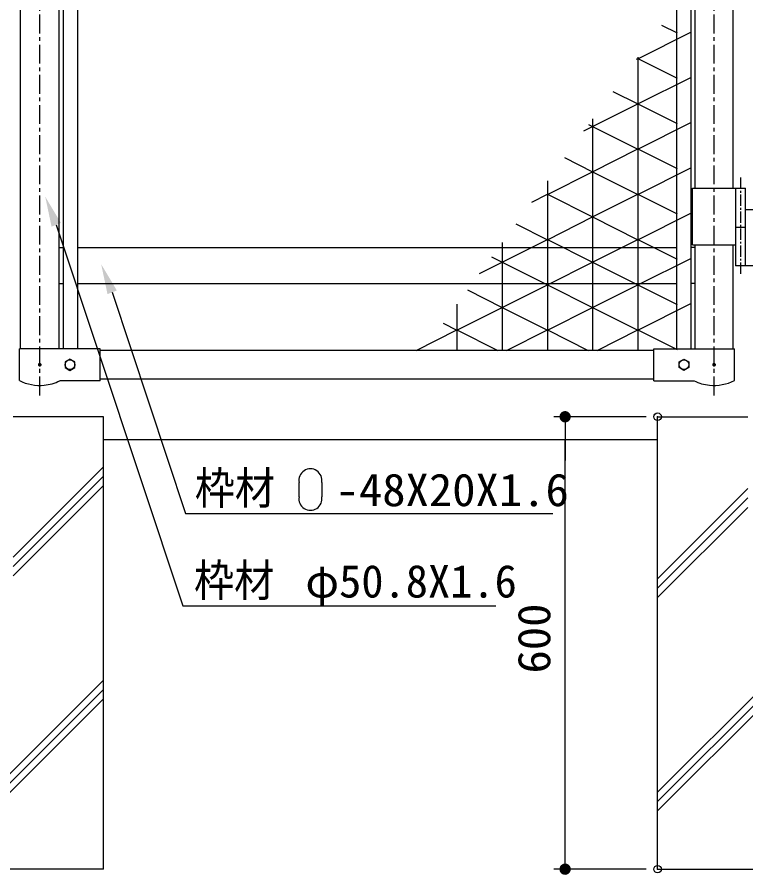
# Model space of a CAD drawing. Units: millimetres, scale not verified. Extents: x -4425 to 4425, y -3150 to 3150.
# Drawn here: x -3016 to -2050, y -818 to 320 of the extents above; entities that cross this region are included whole.
import ezdxf
from ezdxf.enums import TextEntityAlignment as Align

# ---------------------------------------------------------------- set-up
doc = ezdxf.new("R2010")
doc.units = ezdxf.units.MM
doc.header["$LTSCALE"] = 20
doc.header["$PDMODE"] = 32
doc.header["$PDSIZE"] = 10
doc.linetypes.add('USER1', pattern=[2, 1.25, -0.25, 0.25, -0.25])
doc.linetypes.add('USER3', pattern=[1.125, 0.75, -0.125, 0.125, -0.125])
for name, color, linetype, lineweight in [('0-0_BUHIN', 7, 'Continuous', 25), ('0-2_KOUZOU', 7, 'Continuous', 25), ('0-3_SUNPOU', 1, 'Continuous', 25), ('0-4_HATCH', 4, 'Continuous', 25), ('0-5_0', 4, 'Continuous', 25), ('0-6_KISO', 7, 'Continuous', 25), ('0-C_AMI-HATCH', 6, 'Continuous', 25)]:
    doc.layers.add(name, color=color, linetype=linetype, lineweight=lineweight)
doc.layers.add('0-7_DEFPOINTS', color=7, linetype='Continuous')
doc.styles.add('ＭＳ ゴシック', font='')
doc.styles.get('ＭＳ ゴシック').set_extended_font_data('MS Gothic')

# ---------------------------------------------------------------- blocks, each defined once
blk = doc.blocks.new('X2')
at = {"layer": '0-5_0'}
for p, q in [((87989.6, 35797.9), (89182, 36990.3)), ((87989.6, 36047.9), (88932, 36990.3)), ((87989.6, 36297.9), (88682, 36990.3)), ((84384.6, 32692.9), (86779.6, 35087.9)), ((84384.6, 32442.9), (86779.6, 34837.9)), ((84384.6, 32192.9), (86779.6, 34587.9)), ((84384.6, 27036.1), (90384.6, 33036.1)), ((84384.6, 26786.1), (90384.6, 32786.1)), ((84384.6, 26536.1), (90384.6, 32536.1)), ((87995.7, 24990.3), (90384.6, 27379.2)), ((88245.7, 24990.3), (90384.6, 27129.2)), ((88495.7, 24990.3), (90384.6, 26879.2))]:
    blk.add_line(p, q, dxfattribs=at)
blk = doc.blocks.new('X1')
at = {"layer": '0-5_0'}
for p, q in [((64384.6, 34820.3), (66554.6, 36990.3)), ((64384.6, 35070.3), (66304.6, 36990.3)), ((64384.6, 35320.3), (66054.6, 36990.3)), ((70200, 35478.9), (70384.6, 35663.5)), ((67989.6, 33268.5), (70200, 35478.9)), ((67989.6, 33018.5), (70301.3, 35330.2)), ((70301.3, 35330.2), (70384.6, 35413.5)), ((67989.6, 32768.5), (70384.6, 35163.5)), ((64384.6, 29663.5), (66779.6, 32058.5)), ((64384.6, 29413.5), (66779.6, 31808.5)), ((64384.6, 29163.5), (66779.6, 31558.5)), ((65368.3, 24990.3), (70384.6, 30006.7)), ((65618.3, 24990.3), (70384.6, 29756.7)), ((65868.3, 24990.3), (70384.6, 29506.7))]:
    blk.add_line(p, q, dxfattribs=at)
blk = doc.blocks.new('M1')
at = {"layer": '0-3_SUNPOU'}
blk.add_line((-5, 0), (-38.58, 0), dxfattribs=at)
for points in [[(0, 0), (-5, 0), (-4.96, 0.63)], [(0, 0), (-4.96, -0.63), (-5, 0)], [(0, 0), (-4.96, 0.63), (-4.84, 1.24)], [(0, 0), (-4.84, -1.24), (-4.96, -0.63)], [(0, 0), (-4.84, 1.24), (-4.65, 1.84)], [(0, 0), (-4.65, -1.84), (-4.84, -1.24)], [(0, 0), (-4.65, 1.84), (-4.38, 2.41)], [(0, 0), (-4.38, -2.41), (-4.65, -1.84)], [(0, 0), (-4.38, 2.41), (-4.05, 2.94)], [(0, 0), (-4.05, -2.94), (-4.38, -2.41)], [(0, 0), (-4.05, 2.94), (-3.64, 3.42)], [(0, 0), (-3.64, -3.42), (-4.05, -2.94)], [(0, 0), (-3.64, 3.42), (-3.19, 3.85)], [(0, 0), (-3.19, -3.85), (-3.64, -3.42)], [(0, 0), (-3.19, 3.85), (-2.68, 4.22)], [(0, 0), (-2.68, -4.22), (-3.19, -3.85)], [(0, 0), (-2.68, 4.22), (-2.13, 4.52)], [(0, 0), (-2.13, -4.52), (-2.68, -4.22)], [(0, 0), (-2.13, 4.52), (-1.55, 4.76)], [(0, 0), (-1.55, -4.76), (-2.13, -4.52)], [(0, 0), (-1.55, 4.76), (-0.94, 4.91)], [(0, 0), (-0.94, -4.91), (-1.55, -4.76)], [(0, 0), (-0.94, 4.91), (-0.31, 4.99)], [(0, 0), (-0.31, -4.99), (-0.94, -4.91)], [(0, 0), (-0.31, 4.99), (0.31, 4.99)], [(0, 0), (0.31, -4.99), (-0.31, -4.99)], [(0, 0), (0.31, 4.99), (0.94, 4.91)], [(0, 0), (0.94, 4.91), (1.55, 4.76)], [(0, 0), (1.55, 4.76), (2.13, 4.52)], [(0, 0), (2.13, 4.52), (2.68, 4.22)], [(0, 0), (2.68, 4.22), (3.19, 3.85)], [(0, 0), (3.19, 3.85), (3.64, 3.42)], [(0, 0), (3.64, 3.42), (4.05, 2.94)], [(0, 0), (4.05, 2.94), (4.38, 2.41)], [(0, 0), (4.38, 2.41), (4.65, 1.84)], [(0, 0), (4.65, 1.84), (4.84, 1.24)], [(0, 0), (4.84, 1.24), (4.96, 0.63)], [(0, 0), (4.96, 0.63), (5, 0)], [(0, 0), (0.94, -4.91), (0.31, -4.99)], [(0, 0), (1.55, -4.76), (0.94, -4.91)], [(0, 0), (2.13, -4.52), (1.55, -4.76)], [(0, 0), (2.68, -4.22), (2.13, -4.52)], [(0, 0), (3.19, -3.85), (2.68, -4.22)], [(0, 0), (3.64, -3.42), (3.19, -3.85)], [(0, 0), (4.05, -2.94), (3.64, -3.42)], [(0, 0), (4.38, -2.41), (4.05, -2.94)], [(0, 0), (4.65, -1.84), (4.38, -2.41)], [(0, 0), (4.84, -1.24), (4.65, -1.84)], [(0, 0), (4.96, -0.63), (4.84, -1.24)], [(0, 0), (5, 0), (4.96, -0.63)]]:
    blk.add_solid(points, dxfattribs=at)

msp = doc.modelspace()

# ---------------------------------------------------------------- linework, layer by layer
at = {"layer": '0-0_BUHIN', "color": 1, "linetype": 'USER1'}
for p, q in [((-2986.52, -181.83), (-2986.52, 1325.68)), ((-2092.32, -181.83), (-2092.32, 1325.68))]:
    msp.add_line(p, q, dxfattribs=at)
at = {"layer": '0-0_BUHIN', "color": 1, "linetype": 'USER3'}
msp.add_line((-2057.12, 106.94), (-2057.12, -21.77), dxfattribs=at)
at = {"layer": '0-0_BUHIN'}
for p, q in [((-2120.87, 17.8), (-2120.87, 92.8)), ((-2120.87, 92.8), (-2050.47, 92.8)), ((-2063.77, 92.8), (-2063.77, -10.2)), ((-2050.47, -10.2), (-2050.47, 92.8)), ((-2050.47, 64.8), (-1983.87, 64.8)), ((-2063.77, 41.3), (-2050.47, 41.3)), ((-2120.87, 17.8), (-2063.77, 17.8)), ((-1983.87, -10.2), (-2063.77, -10.2)), ((-3013.52, -162.2), (-3013.52, -119.95)), ((-2906.52, -119.95), (-3013.52, -119.95)), ((-2906.52, -162.45), (-2906.52, -119.95)), ((-2172.32, -119.95), (-2065.32, -119.95)), ((-2172.32, -162.45), (-2172.32, -119.95)), ((-2065.32, -162.2), (-2065.32, -119.95)), ((-2906.52, -162.45), (-2960.02, -162.45)), ((-2172.32, -162.45), (-2118.82, -162.45))]:
    msp.add_line(p, q, dxfattribs=at)
for centre, start, end in [((-2986.52, -108.62), 243.25632, 275.73923), ((-2986.52, -108.62), 275.73923, 296.21027), ((-2092.32, -108.62), 243.78973, 264.26077), ((-2092.32, -108.62), 264.26077, 296.74368)]:
    msp.add_arc(centre, 60, start, end, dxfattribs=at)
for points in [[(-2989, -140.89), (-2986.52, -141.2), (-2989.02, -141.2)], [(-2986.52, -141.2), (-2989, -141.51), (-2989.02, -141.2)], [(-2988.94, -140.58), (-2986.52, -141.2), (-2989, -140.89)], [(-2986.52, -141.2), (-2988.94, -141.82), (-2989, -141.51)], [(-2988.84, -140.28), (-2986.52, -141.2), (-2988.94, -140.58)], [(-2986.52, -141.2), (-2988.84, -142.12), (-2988.94, -141.82)], [(-2988.71, -140), (-2986.52, -141.2), (-2988.84, -140.28)], [(-2986.52, -141.2), (-2988.71, -142.4), (-2988.84, -142.12)], [(-2988.54, -139.73), (-2986.52, -141.2), (-2988.71, -140)], [(-2986.52, -141.2), (-2988.54, -142.67), (-2988.71, -142.4)], [(-2988.34, -139.49), (-2986.52, -141.2), (-2988.54, -139.73)], [(-2986.52, -141.2), (-2988.34, -142.91), (-2988.54, -142.67)], [(-2988.11, -139.27), (-2986.52, -141.2), (-2988.34, -139.49)], [(-2986.52, -141.2), (-2988.11, -143.13), (-2988.34, -142.91)], [(-2987.86, -139.09), (-2986.52, -141.2), (-2988.11, -139.27)], [(-2986.52, -141.2), (-2987.86, -143.31), (-2988.11, -143.13)], [(-2987.58, -138.94), (-2986.52, -141.2), (-2987.86, -139.09)], [(-2986.52, -141.2), (-2987.58, -143.46), (-2987.86, -143.31)], [(-2987.29, -138.82), (-2986.52, -141.2), (-2987.58, -138.94)], [(-2986.52, -141.2), (-2987.29, -143.58), (-2987.58, -143.46)], [(-2986.99, -138.74), (-2986.52, -141.2), (-2987.29, -138.82)], [(-2986.52, -141.2), (-2986.99, -143.66), (-2987.29, -143.58)], [(-2986.68, -138.7), (-2986.52, -141.2), (-2986.99, -138.74)], [(-2986.52, -141.2), (-2986.68, -143.7), (-2986.99, -143.66)], [(-2986.36, -138.7), (-2986.52, -141.2), (-2986.68, -138.7)], [(-2986.52, -141.2), (-2986.36, -143.7), (-2986.68, -143.7)], [(-2986.36, -138.7), (-2984.02, -141.2), (-2986.52, -141.2)], [(-2984.02, -141.2), (-2986.36, -143.7), (-2986.52, -141.2)], [(-2986.05, -138.74), (-2984.02, -141.2), (-2986.36, -138.7)], [(-2984.02, -141.2), (-2986.05, -143.66), (-2986.36, -143.7)], [(-2985.75, -138.82), (-2984.02, -141.2), (-2986.05, -138.74)], [(-2984.02, -141.2), (-2985.75, -143.58), (-2986.05, -143.66)], [(-2985.45, -138.94), (-2984.02, -141.2), (-2985.75, -138.82)], [(-2984.02, -141.2), (-2985.45, -143.46), (-2985.75, -143.58)], [(-2985.18, -139.09), (-2984.02, -141.2), (-2985.45, -138.94)], [(-2984.02, -141.2), (-2985.18, -143.31), (-2985.45, -143.46)], [(-2984.93, -139.27), (-2984.02, -141.2), (-2985.18, -139.09)], [(-2984.02, -141.2), (-2984.93, -143.13), (-2985.18, -143.31)], [(-2984.7, -139.49), (-2984.02, -141.2), (-2984.93, -139.27)], [(-2984.02, -141.2), (-2984.7, -142.91), (-2984.93, -143.13)], [(-2984.5, -139.73), (-2984.02, -141.2), (-2984.7, -139.49)], [(-2984.02, -141.2), (-2984.5, -142.67), (-2984.7, -142.91)], [(-2984.33, -140), (-2984.02, -141.2), (-2984.5, -139.73)], [(-2984.02, -141.2), (-2984.33, -142.4), (-2984.5, -142.67)], [(-2984.19, -140.28), (-2984.02, -141.2), (-2984.33, -140)], [(-2984.02, -141.2), (-2984.19, -142.12), (-2984.33, -142.4)], [(-2984.1, -140.58), (-2984.02, -141.2), (-2984.19, -140.28)], [(-2984.02, -141.2), (-2984.1, -141.82), (-2984.19, -142.12)], [(-2984.04, -140.89), (-2984.02, -141.2), (-2984.1, -140.58)], [(-2984.02, -141.2), (-2984.04, -141.51), (-2984.1, -141.82)], [(-2094.8, -140.89), (-2092.32, -141.2), (-2094.82, -141.2)], [(-2094.82, -141.2), (-2094.74, -141.82), (-2094.8, -141.51)], [(-2092.32, -141.2), (-2094.74, -141.82), (-2094.82, -141.2)], [(-2094.74, -140.58), (-2092.32, -141.2), (-2094.8, -140.89)], [(-2094.64, -140.28), (-2092.32, -141.2), (-2094.74, -140.58)], [(-2092.32, -141.2), (-2094.64, -142.12), (-2094.74, -141.82)], [(-2094.51, -140), (-2092.32, -141.2), (-2094.64, -140.28)], [(-2092.32, -141.2), (-2094.51, -142.4), (-2094.64, -142.12)], [(-2094.34, -139.73), (-2092.32, -141.2), (-2094.51, -140)], [(-2092.32, -141.2), (-2094.34, -142.67), (-2094.51, -142.4)], [(-2094.14, -139.49), (-2092.32, -141.2), (-2094.34, -139.73)], [(-2092.32, -141.2), (-2094.14, -142.91), (-2094.34, -142.67)], [(-2093.91, -139.27), (-2092.32, -141.2), (-2094.14, -139.49)], [(-2092.32, -141.2), (-2093.91, -143.13), (-2094.14, -142.91)], [(-2093.66, -139.09), (-2092.32, -141.2), (-2093.91, -139.27)], [(-2092.32, -141.2), (-2093.66, -143.31), (-2093.91, -143.13)], [(-2093.38, -138.94), (-2092.32, -141.2), (-2093.66, -139.09)], [(-2092.32, -141.2), (-2093.38, -143.46), (-2093.66, -143.31)], [(-2093.09, -138.82), (-2092.32, -141.2), (-2093.38, -138.94)], [(-2092.32, -141.2), (-2093.09, -143.58), (-2093.38, -143.46)], [(-2092.79, -138.74), (-2092.32, -141.2), (-2093.09, -138.82)], [(-2092.32, -141.2), (-2092.79, -143.66), (-2093.09, -143.58)], [(-2092.48, -138.7), (-2092.32, -141.2), (-2092.79, -138.74)], [(-2092.32, -141.2), (-2092.48, -143.7), (-2092.79, -143.66)], [(-2092.48, -138.7), (-2089.82, -141.2), (-2092.32, -141.2)], [(-2092.16, -138.7), (-2089.82, -141.2), (-2092.48, -138.7)], [(-2092.32, -141.2), (-2092.16, -143.7), (-2092.48, -143.7)], [(-2092.32, -141.2), (-2091.85, -143.66), (-2092.16, -143.7)], [(-2089.82, -141.2), (-2091.85, -143.66), (-2092.32, -141.2)], [(-2091.85, -138.74), (-2089.82, -141.2), (-2092.16, -138.7)], [(-2091.55, -138.82), (-2089.82, -141.2), (-2091.85, -138.74)], [(-2089.82, -141.2), (-2091.55, -143.58), (-2091.85, -143.66)], [(-2091.25, -138.94), (-2089.82, -141.2), (-2091.55, -138.82)], [(-2089.82, -141.2), (-2091.25, -143.46), (-2091.55, -143.58)], [(-2090.98, -139.09), (-2089.82, -141.2), (-2091.25, -138.94)], [(-2089.82, -141.2), (-2090.98, -143.31), (-2091.25, -143.46)], [(-2090.73, -139.27), (-2089.82, -141.2), (-2090.98, -139.09)], [(-2089.82, -141.2), (-2090.73, -143.13), (-2090.98, -143.31)], [(-2090.5, -139.49), (-2089.82, -141.2), (-2090.73, -139.27)], [(-2089.82, -141.2), (-2090.5, -142.91), (-2090.73, -143.13)], [(-2090.3, -139.73), (-2089.82, -141.2), (-2090.5, -139.49)], [(-2089.82, -141.2), (-2090.3, -142.67), (-2090.5, -142.91)], [(-2090.13, -140), (-2089.82, -141.2), (-2090.3, -139.73)], [(-2089.82, -141.2), (-2090.13, -142.4), (-2090.3, -142.67)], [(-2089.99, -140.28), (-2089.82, -141.2), (-2090.13, -140)], [(-2089.82, -141.2), (-2089.99, -142.12), (-2090.13, -142.4)], [(-2089.9, -140.58), (-2089.82, -141.2), (-2089.99, -140.28)], [(-2089.82, -141.2), (-2089.9, -141.82), (-2089.99, -142.12)], [(-2089.84, -140.89), (-2089.82, -141.2), (-2089.9, -140.58)], [(-2089.82, -141.2), (-2089.84, -141.51), (-2089.9, -141.82)]]:
    msp.add_solid(points, dxfattribs=at)
at = {"layer": '0-2_KOUZOU'}
for p, q in [((-3011.92, -119.95), (-3011.92, 537.3)), ((-2961.12, 537.3), (-2961.12, -119.95)), ((-2955.52, 537.3), (-2955.52, -119.95)), ((-2936.52, 537.3), (-2936.52, -119.95)), ((-2142.32, 537.3), (-2142.32, -119.95)), ((-2123.32, 537.3), (-2123.32, -119.95)), ((-2117.72, 537.3), (-2117.72, 92.8)), ((-2066.92, 92.8), (-2066.92, 537.3)), ((-2961.12, 14.35), (-2955.52, 14.35)), ((-2936.52, 14.35), (-2142.32, 14.35)), ((-2117.72, 14.35), (-2123.32, 14.35)), ((-2117.72, 17.8), (-2117.72, -119.95)), ((-2066.92, -119.95), (-2066.92, 17.8)), ((-2961.12, -33.65), (-2955.52, -33.65)), ((-2936.52, -33.65), (-2142.32, -33.65)), ((-2117.72, -33.65), (-2123.32, -33.65)), ((-3011.92, -95.28), (-3011.92, -86.2)), ((-2172.32, -122.2), (-2906.52, -122.2)), ((-2946.52, -133.69), (-2953.02, -137.45)), ((-2940.02, -137.45), (-2946.52, -133.69)), ((-2953.02, -137.45), (-2953.02, -144.95)), ((-2953.02, -144.95), (-2946.52, -148.71)), ((-2946.52, -148.71), (-2940.02, -144.95)), ((-2940.02, -144.95), (-2940.02, -137.45)), ((-2172.32, -160.2), (-2906.52, -160.2)), ((-2867.34, -160.2), (-2906.52, -160.2))]:
    msp.add_line(p, q, dxfattribs=at)
msp.add_lwpolyline([(-2132.32, -148.71), (-2138.82, -144.95), (-2138.82, -137.45), (-2132.32, -133.69), (-2125.82, -137.45), (-2125.82, -144.95)], close=True, dxfattribs=at)
for centre in [(-2946.52, -141.2), (-2132.32, -141.2)]:
    msp.add_circle(centre, 6.5, dxfattribs=at)
at = {"layer": '0-3_SUNPOU'}
for p, q in [((-2890.46, -45.13), (-2793.06, -338.48)), ((-2182.17, -210.2), (-2304.86, -210.2)), ((-2289.86, -780.2), (-2289.86, -240.2)), ((-2793.06, -338.48), (-2305.99, -338.48)), ((-2182.17, -810.2), (-2304.86, -810.2))]:
    msp.add_line(p, q, dxfattribs=at)
at = {"layer": '0-3_SUNPOU', "color": 3}
for p, q in [((-2642.68, -316.2), (-2642.68, -297.34)), ((-2612.53, -297.34), (-2612.53, -316.2))]:
    msp.add_line(p, q, dxfattribs=at)
at = {"layer": '0-3_SUNPOU'}
msp.add_lwpolyline([(-2964.63, 44.38), (-2796.87, -460.9), (-2381.65, -460.9)], dxfattribs=at)
at = {"layer": '0-3_SUNPOU', "color": 3}
for centre, start, end in [((-2627.61, -294.59), 349.65879, 190.34121), ((-2627.61, -318.95), 169.65879, 10.34121)]:
    msp.add_arc(centre, 15.32, start, end, dxfattribs=at)
at = {"layer": '0-3_SUNPOU'}
for points in [[(-2958.42, 46.81), (-2979.22, 81.62), (-2970.84, 41.94)], [(-2884.25, -42.69), (-2905.05, -7.88), (-2896.66, -47.56)]]:
    msp.add_solid(points, dxfattribs=at)
at = {"layer": '0-6_KISO'}
for p, q in [((-2902.17, -210.2), (-3021.92, -210.2)), ((-2902.17, -810.2), (-2902.17, -210.2)), ((-2167.17, -810.2), (-2167.17, -210.2)), ((-2167.17, -210.2), (-2047.42, -210.2)), ((-2902.17, -240.2), (-2167.17, -240.2)), ((-2902.17, -810.2), (-3202.17, -810.2)), ((-2167.17, -810.2), (-1867.17, -810.2))]:
    msp.add_line(p, q, dxfattribs=at)
at = {"layer": '0-7_DEFPOINTS'}
for p in [(-2289.86, -210.2), (-2167.17, -210.2), (-2167.17, -810.2)]:
    msp.add_point(p, dxfattribs=at)
at = {"layer": '0-C_AMI-HATCH'}
for p, q in [((-2162.13, 309.28), (-2141.35, 298.84)), ((-2193.37, 264.67), (-2122.35, 300.34)), ((-2195.3, 264), (-2193.37, 264.97)), ((-2193.37, 264.97), (-2141.35, 238.84)), ((-2193.35, 266.66), (-2193.35, -122.2)), ((-2193.37, 204.67), (-2122.35, 240.34)), ((-2226.54, 221.33), (-2193.37, 204.67)), ((-2253.38, 174.82), (-2193.37, 204.97)), ((-2193.37, 204.97), (-2141.35, 178.84)), ((-2253.35, 184.72), (-2253.35, -122.2)), ((-2264.82, 169.06), (-2253.35, 174.82)), ((-2258.65, 177.48), (-2253.35, 174.82)), ((-2253.38, 174.82), (-2193.37, 144.67)), ((-2193.37, 144.67), (-2122.35, 180.34)), ((-2290.77, 133.62), (-2253.35, 114.82)), ((-2313.37, 84.67), (-2253.35, 114.82)), ((-2253.38, 114.82), (-2193.37, 84.67)), ((-2193.37, 84.67), (-2122.35, 120.34)), ((-2313.35, 102.79), (-2313.35, -122.2)), ((-2333.99, 74.61), (-2313.37, 84.97)), ((-2313.37, 84.97), (-2253.35, 54.82)), ((-2253.38, 54.82), (-2193.37, 84.97)), ((-2193.37, 84.97), (-2141.35, 58.84)), ((-2193.37, 24.67), (-2122.35, 60.34)), ((-2355.18, 45.67), (-2313.37, 24.67)), ((-2313.37, 24.67), (-2253.35, 54.82)), ((-2253.38, 54.82), (-2193.37, 24.67)), ((-2373.38, -5.18), (-2313.37, 24.97)), ((-2313.37, 24.97), (-2253.35, -5.18)), ((-2253.38, -5.18), (-2193.37, 24.97)), ((-2193.37, 24.97), (-2141.35, -1.16)), ((-2373.35, 20.86), (-2373.35, -122.2)), ((-2387.29, 1.82), (-2373.35, -5.18)), ((-2193.37, -35.33), (-2122.35, 0.34)), ((-2403.51, -20.33), (-2373.35, -5.18)), ((-2373.38, -5.18), (-2313.37, -35.33)), ((-2313.37, -35.33), (-2253.35, -5.18)), ((-2253.38, -5.18), (-2193.37, -35.33)), ((-2419.41, -42.04), (-2373.35, -65.18)), ((-2373.38, -65.18), (-2313.37, -35.03)), ((-2313.37, -35.03), (-2253.35, -65.18)), ((-2253.38, -65.18), (-2193.37, -35.03)), ((-2193.37, -35.03), (-2141.35, -61.16)), ((-2433.37, -95.33), (-2373.35, -65.18)), ((-2433.35, -61.07), (-2433.35, -122.2)), ((-2373.38, -65.18), (-2313.37, -95.33)), ((-2313.37, -95.33), (-2253.35, -65.18)), ((-2253.38, -65.18), (-2193.37, -95.33)), ((-2193.37, -95.33), (-2122.35, -59.66)), ((-2451.69, -86.12), (-2433.37, -95.33)), ((-2487.45, -122.2), (-2433.37, -95.03)), ((-2433.37, -95.03), (-2379.28, -122.2)), ((-2367.45, -122.2), (-2313.37, -95.03)), ((-2313.37, -95.03), (-2259.28, -122.2)), ((-2247.45, -122.2), (-2193.37, -95.03)), ((-2193.37, -95.03), (-2141.35, -121.16))]:
    msp.add_line(p, q, dxfattribs=at)
msp.add_lwpolyline([(-2253.38, 114.82), (-2193.37, 144.97), (-2141.35, 118.84)], dxfattribs=at)

# ---------------------------------------------------------------- block references
at = {"layer": '0-3_SUNPOU', "xscale": 1.5, "yscale": 1.5}
for p, rotation in [((-2289.86, -210.2), 90), ((-2289.86, -810.2), 270)]:
    msp.add_blockref('M1', p, dxfattribs=dict(at, rotation=rotation))
at = {"layer": '0-4_HATCH', "xscale": 0.05, "yscale": 0.05}
for name, p in [('X1', (-6421.4, -2059.72)), ('X2', (-6386.4, -2059.72))]:
    msp.add_blockref(name, p, dxfattribs=at)

# ---------------------------------------------------------------- texts
at = {"layer": '0-2_KOUZOU', "color": 3, "style": 'ＭＳ ゴシック', "width": 1.05}
msp.add_text('-48X20X1.6', height=43.3, dxfattribs=at).set_placement((-2594.21, -341.75), align=Align.BOTTOM_LEFT)
at = {"layer": '0-2_KOUZOU', "color": 3, "style": 'ＭＳ ゴシック'}
msp.add_text('φ50.8X1.6', height=43.3, dxfattribs=at).set_placement((-2634.3, -462.91), align=Align.BOTTOM_LEFT)
at = {"layer": '0-3_SUNPOU', "color": 3, "style": 'ＭＳ ゴシック', "width": 0.9}
for p in [(-2780.88, -339.26), (-2781.92, -461.67)]:
    msp.add_text('枠材', height=43.3, dxfattribs=at).set_placement(p, align=Align.BOTTOM_LEFT)
at = {"layer": '0-3_SUNPOU', "color": 3, "style": 'ＭＳ ゴシック', "width": 1.05}
msp.add_text('600', height=43.3, rotation=90, dxfattribs=at).set_placement((-2296.54, -550.7), align=Align.BOTTOM_LEFT)

doc.saveas('drawing.dxf')
